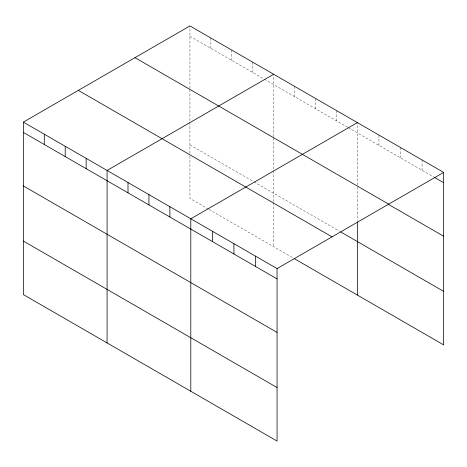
<?xml version="1.0" encoding="UTF-8"?>
<svg xmlns="http://www.w3.org/2000/svg" width="467" height="467" viewBox="0 0 467 467"><rect width="100%" height="100%" fill="white"/><g stroke="black" fill="none" stroke-linecap="round" stroke-linejoin="round"><path stroke-width="0.35" stroke-dasharray="2.33 1.75" d="M189.935 88.304L189.935 25.936M273.662 136.644L273.662 74.271M357.389 184.979L357.389 122.611M189.935 36.233L263.814 78.888M264.427 79.238L347.536 127.222M348.154 127.579L433.79 177.022M189.935 144.893L252.729 181.143M253.96 181.856L339.532 231.258M208.405 209.07L189.935 198.405L189.935 154.291M209.023 209.426L294.595 258.829M422.086 159.965L422.086 170.262M400.517 147.514L400.517 157.811M378.953 135.062L378.953 145.36M357.389 187.156L357.389 220.529M336.456 110.527L336.456 120.825M315.523 98.444L315.523 108.741M294.595 86.36L294.595 96.657M273.662 138.092L273.662 170.011M273.662 170.735L273.662 201.907M273.662 202.631L273.662 246.745M252.729 62.187L252.729 72.49M231.801 50.103L231.801 60.401M210.868 38.02L210.868 48.317M189.935 89.752L189.935 121.671M189.935 122.401L189.935 153.567"/><path stroke-width="0.7" d="M23.35 122.115L277.065 268.595L277.065 441.064L23.35 294.584L23.35 122.115L189.935 25.936L443.65 172.416L443.65 344.885L294.595 258.829M273.662 74.271L107.077 170.449L107.077 342.924M357.389 122.611L190.799 218.79L190.799 391.264M277.065 268.595L443.65 172.416M434.409 177.378L443.65 182.714M134.963 57.674L388.678 204.155M388.194 204.213L443.65 236.232M340.764 231.971L443.65 291.373M78.322 90.376L332.037 236.851M23.35 132.412L277.065 278.892M23.35 185.93L277.065 332.411M23.35 241.065L277.065 387.546M357.389 221.977L357.389 295.086M255.496 256.144L255.496 266.441M233.932 243.692L233.932 253.99M212.368 231.241L212.368 241.538M169.871 206.706L169.871 217.003M148.938 194.622L148.938 204.92M128.005 182.533L128.005 192.836M86.144 158.366L86.144 168.663M65.211 146.282L65.211 156.579M44.283 134.198L44.283 144.496"/></g></svg>
